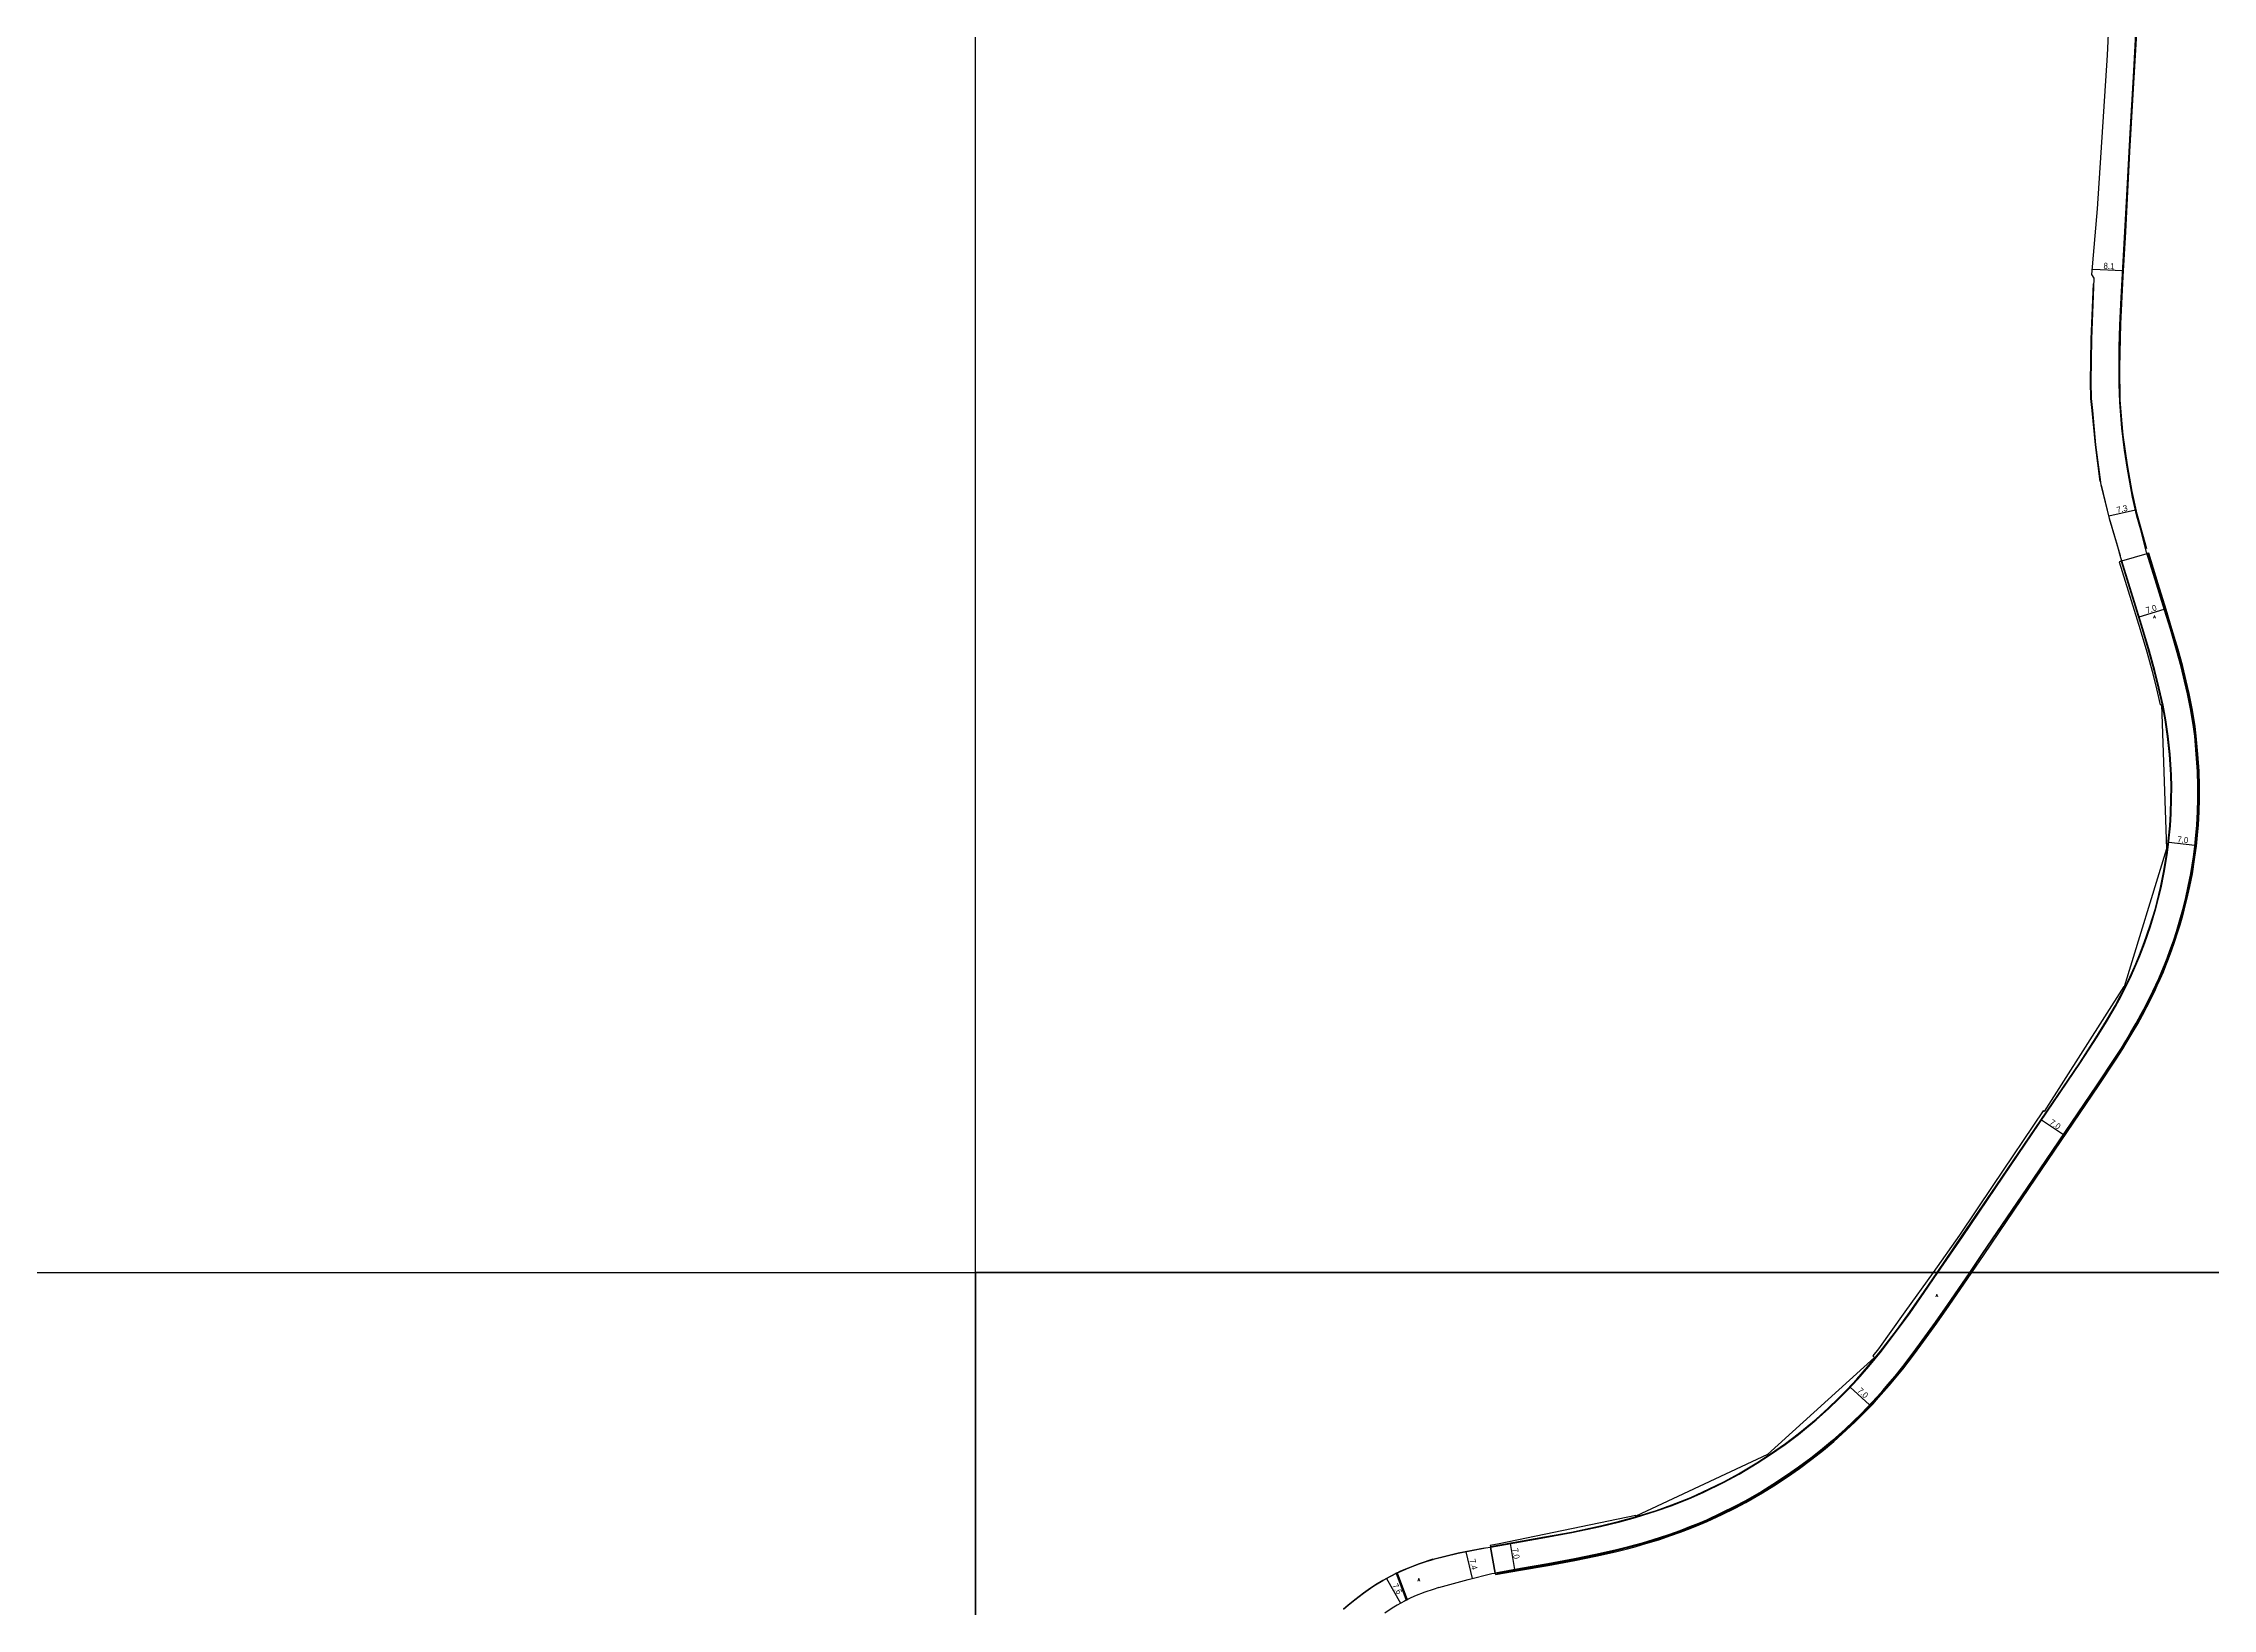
# Model space of a CAD drawing. Header units: metres. Extents: x -29069 to -12000, y -243240 to -120000.
# Drawn here: x -13848 to -13270, y -121290 to -120872 of the extents above; entities that cross this region are included whole.
import ezdxf

# ---------------------------------------------------------------- set-up
doc = ezdxf.new("R2010")
doc.units = ezdxf.units.M
doc.header["$LTSCALE"] = 2.5
for name, color, linetype in [('図郭', 7, 'Continuous'), ('幅員', 7, 'Continuous'), ('歩道・分離帯・安全施設', 7, 'Continuous'), ('舗装', 7, 'Continuous'), ('道路', 7, 'Continuous')]:
    doc.layers.add(name, color=color, linetype=linetype)
doc.styles.get("Standard").update_dxf_attribs({"font": ''})
doc.styles.add('YOKO_DECO', font='txt.shx', dxfattribs={"bigfont": 'extfont.shx'})
doc.styles.get('Standard').set_extended_font_data('@MS PGothic')

msp = doc.modelspace()

# ---------------------------------------------------------------- linework, layer by layer
at = {"layer": '図郭'}
for points in [[(-14400, -121200), (-13600, -121200), (-13600, -120600), (-14400, -120600)], [(-13600, -120600), (-12800, -120600), (-12800, -121200), (-13600, -121200)], [(-14400, -121200), (-13600, -121200), (-13600, -121800), (-14400, -121800)], [(-13600, -121200), (-12800, -121200), (-12800, -121800), (-13600, -121800)]]:
    msp.add_lwpolyline(points, close=True, dxfattribs=at)
at = {"layer": '幅員'}
for points in [[(-13302.21, -120932.51), (-13294.14, -120932.94)], [(-13297.82, -120998.34), (-13290.72, -120996.72)], [(-13289.76, -121025.22), (-13283.07, -121023.15)], [(-13281.88, -121085.29), (-13274.9, -121086.06)], [(-13315.76, -121159.34), (-13309.96, -121163.27)], [(-13361.62, -121235.35), (-13366.75, -121230.56)], [(-13469.29, -121274.46), (-13467.52, -121281.6)], [(-13457.46, -121272.31), (-13456.24, -121279.23)], [(-13490.36, -121281.57), (-13486.64, -121288.18)]]:
    msp.add_lwpolyline(points, dxfattribs=at)
at = {"layer": '歩道・分離帯・安全施設'}
for points in [[(-13287.72, -121007.06), (-13290.27, -120997.88), (-13291.61, -120991.85), (-13292.85, -120984.74), (-13294, -120976.77), (-13294.38, -120972.83), (-13294.78, -120967.39), (-13294.92, -120958.88), (-13294.66, -120947.15), (-13293.98, -120934.46), (-13293.32, -120922.59), (-13292.2, -120901.21), (-13291.25, -120884.51), (-13290.21, -120866.63)], [(-13301.99, -120936.42), (-13302.59, -120951.25), (-13302.79, -120962.61), (-13302.69, -120967), (-13302.37, -120970.25), (-13301.5, -120979.42), (-13300.19, -120989.12)], [(-13299.91, -120990.14), (-13297.72, -120999.03), (-13294.85, -121008.84)], [(-13334.87, -121200), (-13308.95, -121162.1), (-13295.57, -121142.17), (-13293.45, -121138.81), (-13291.38, -121135.37), (-13289.41, -121131.84), (-13287.56, -121128.34), (-13285.79, -121124.72), (-13284.13, -121121.06), (-13282.57, -121117.37), (-13281.15, -121113.64), (-13279.89, -121109.83), (-13278.69, -121106), (-13277.67, -121102.26), (-13276.78, -121098.19), (-13276, -121094.31), (-13275.29, -121090.36), (-13274.75, -121086.32), (-13274.54, -121084.43), (-13274.37, -121082.4), (-13274.08, -121078.37), (-13273.93, -121074.45), (-13273.91, -121070.41), (-13274.01, -121066.44), (-13274.27, -121062.35), (-13274.61, -121058.44), (-13275.13, -121054.45), (-13275.79, -121050.48), (-13276.17, -121048.51), (-13276.52, -121046.54), (-13277.26, -121043.06), (-13278.2, -121039.2), (-13279.8, -121033.39), (-13282.09, -121025.73), (-13287.42, -121008.39)], [(-13343.61, -121200), (-13336.93, -121190.2), (-13327.9, -121176.89), (-13305.61, -121144.11), (-13301.32, -121137.47), (-13298.47, -121132.86), (-13296.15, -121128.9), (-13294.71, -121126.2), (-13293.43, -121123.74), (-13292.24, -121121.27), (-13290.66, -121117.7), (-13289.67, -121115.36), (-13288.41, -121112.08), (-13286.86, -121107.74), (-13285.43, -121103), (-13284.02, -121097.38), (-13283.23, -121093.41), (-13282.46, -121088.65), (-13282.2, -121086.69), (-13281.61, -121080.93), (-13281.37, -121077.68), (-13281.27, -121073.86), (-13281.26, -121070.71), (-13281.33, -121067.28), (-13281.67, -121061.89), (-13282.18, -121057.13), (-13282.82, -121052.73), (-13283.55, -121048.8), (-13284.57, -121044.24), (-13285.75, -121039.54), (-13287.16, -121034.39), (-13288.88, -121028.62), (-13294.46, -121010.47)], [(-13462.7, -121273.07), (-13448.24, -121270.53), (-13441.1, -121269.23), (-13433.36, -121267.57), (-13428.29, -121266.33), (-13424.05, -121265.2), (-13418.44, -121263.44), (-13414.34, -121261.97), (-13409.28, -121259.99), (-13406.06, -121258.51), (-13400.47, -121255.79), (-13396.6, -121253.67), (-13391.67, -121250.74), (-13388.27, -121248.54), (-13384.04, -121245.58), (-13380.67, -121243.02), (-13375.85, -121239.12), (-13372.67, -121236.21), (-13369.92, -121233.56), (-13367.71, -121231.35), (-13364.98, -121228.42), (-13362.13, -121225.17), (-13358.68, -121220.97), (-13354.2, -121215.14), (-13351, -121210.72), (-13347.1, -121205.1), (-13343.61, -121200)], [(-13461.03, -121280.24), (-13455.17, -121279.25), (-13445.26, -121277.5), (-13439.32, -121276.37), (-13431.53, -121274.72), (-13425.71, -121273.27), (-13420.18, -121271.72), (-13416.34, -121270.5), (-13412.57, -121269.23), (-13408.81, -121267.74), (-13405.19, -121266.23), (-13401.53, -121264.59), (-13397.85, -121262.76), (-13394.43, -121260.94), (-13390.87, -121258.89), (-13387.52, -121256.82), (-13382.42, -121253.46), (-13379.23, -121251.22), (-13375.99, -121248.76), (-13372.9, -121246.22), (-13365.46, -121239.54), (-13362.66, -121236.69), (-13359.93, -121233.76), (-13357.25, -121230.77), (-13354.7, -121227.72), (-13352.17, -121224.6), (-13347.39, -121218.3), (-13334.87, -121200)], [(-13478.01, -121276.45), (-13471.29, -121274.76), (-13464.3, -121273.43)], [(-13478.01, -121276.45), (-13481.72, -121277.67), (-13487.14, -121279.81)]]:
    msp.add_lwpolyline(points, dxfattribs=at)
at = {"layer": '舗装'}
for points in [[(-13294.34, -121010.31), (-13287.63, -121008.37)], [(-13462.7, -121273.23), (-13461.42, -121280.14)]]:
    msp.add_lwpolyline(points, dxfattribs=at)
at = {"layer": '道路'}
for points in [[(-13301.74, -120934.97), (-13302.33, -120933.93), (-13300.84, -120916.47), (-13298.16, -120875.52), (-13297.55, -120862.29), (-13297.19, -120853.19), (-13297.09, -120846.41), (-13297.04, -120841.55), (-13297.39, -120835.59), (-13297.44, -120834.64), (-13297.93, -120829.3), (-13299, -120822.64), (-13303.2, -120795.99), (-13304.88, -120785.61), (-13307.17, -120771.48), (-13307.97, -120766.19)], [(-13334.91, -121200), (-13331.47, -121194.96), (-13319.53, -121177.37), (-13300.98, -121150.04), (-13296.23, -121142.88), (-13294.49, -121140.18), (-13293.31, -121138.24), (-13291.96, -121136), (-13290.52, -121133.52), (-13289.28, -121131.26), (-13288.07, -121129.01), (-13286.86, -121126.66), (-13286.09, -121125.04), (-13285.32, -121123.38), (-13284.54, -121121.67), (-13283.69, -121119.68), (-13283, -121117.99), (-13282.31, -121116.24), (-13281.56, -121114.17), (-13280.63, -121111.58), (-13279.83, -121109.11), (-13279.24, -121107.21), (-13278.72, -121105.38), (-13278.13, -121103.29), (-13277.43, -121100.52), (-13276.66, -121097.05), (-13276, -121093.7), (-13275.3, -121089.22), (-13274.93, -121086.33), (-13274.61, -121083.43), (-13274.4, -121080.76), (-13274.18, -121077.14), (-13274.08, -121073.85), (-13274.08, -121070.27), (-13274.2, -121066.45), (-13274.51, -121061.87), (-13274.95, -121057.01), (-13275.29, -121054.53), (-13276, -121050.21), (-13276.87, -121045.77), (-13277.64, -121042.38), (-13278.57, -121038.6), (-13279.8, -121034.08), (-13281.43, -121028.53), (-13282.97, -121023.47), (-13285.1, -121016.56), (-13287.75, -121007.97), (-13289.34, -121002.03), (-13290.34, -120998.41), (-13291.49, -120993.33), (-13292.89, -120985.86), (-13293.7, -120980.79), (-13294.38, -120974.96), (-13294.93, -120968), (-13295.07, -120963.17), (-13295.11, -120958.99), (-13295.08, -120953.36), (-13294.89, -120947.51), (-13294.52, -120940.09), (-13293.23, -120916.18), (-13292.12, -120896.31), (-13291.27, -120881.26), (-13290.17, -120861.37)], [(-13343.4, -121200), (-13336.89, -121190.5), (-13327.99, -121177.35), (-13314.36, -121157.28), (-13305.39, -121144.03), (-13300.96, -121137.24), (-13298.45, -121133.2), (-13296.08, -121129.08), (-13294.59, -121126.38), (-13293.36, -121123.99), (-13292.08, -121121.34), (-13290.62, -121118.09), (-13289.58, -121115.62), (-13288.24, -121112.16), (-13286.74, -121107.78), (-13285.29, -121102.98), (-13283.91, -121097.47), (-13283.08, -121093.43), (-13282.29, -121088.71), (-13282.02, -121086.62), (-13281.43, -121080.93), (-13281.2, -121077.67), (-13281.1, -121073.78), (-13281.06, -121070.65), (-13281.16, -121067.32), (-13281.5, -121061.86), (-13282, -121057.08), (-13282.66, -121052.66), (-13283.39, -121048.75), (-13284.38, -121044.23), (-13285.57, -121039.52), (-13287, -121034.36), (-13288.77, -121028.42), (-13294.34, -121010.31), (-13294.6, -121009.46), (-13295.56, -121006.22), (-13297.65, -120999), (-13299.84, -120990.12), (-13299.93, -120989.35), (-13301.27, -120979.41), (-13302.14, -120970.23), (-13302.47, -120966.99), (-13302.57, -120962.6), (-13302.37, -120951.23), (-13301.74, -120934.97)], [(-13343.4, -121200), (-13336.89, -121190.5), (-13327.99, -121177.35), (-13314.36, -121157.28), (-13305.39, -121144.03), (-13300.96, -121137.24), (-13298.45, -121133.2), (-13296.08, -121129.08), (-13294.59, -121126.38), (-13293.36, -121123.99), (-13292.08, -121121.34), (-13290.62, -121118.09), (-13289.58, -121115.62), (-13288.24, -121112.16), (-13286.74, -121107.78), (-13285.29, -121102.98), (-13283.91, -121097.47), (-13283.08, -121093.43), (-13282.29, -121088.71), (-13282.02, -121086.62), (-13281.43, -121080.93), (-13281.2, -121077.67), (-13281.1, -121073.78), (-13281.06, -121070.65), (-13281.16, -121067.32), (-13281.5, -121061.86), (-13282, -121057.08), (-13282.66, -121052.66), (-13283.39, -121048.75), (-13284.38, -121044.23), (-13285.57, -121039.52), (-13287, -121034.36), (-13288.77, -121028.42), (-13294.34, -121010.31), (-13287.63, -121008.37)], [(-13334.39, -121200), (-13331.11, -121195.2), (-13319.17, -121177.61), (-13300.62, -121150.27), (-13295.87, -121143.11), (-13294.12, -121140.4), (-13292.94, -121138.46), (-13291.58, -121136.21), (-13290.14, -121133.72), (-13288.9, -121131.46), (-13287.68, -121129.2), (-13286.47, -121126.84), (-13285.69, -121125.22), (-13284.92, -121123.55), (-13284.15, -121121.83), (-13283.28, -121119.83), (-13282.6, -121118.14), (-13281.9, -121116.38), (-13281.15, -121114.3), (-13280.22, -121111.71), (-13279.42, -121109.23), (-13278.83, -121107.32), (-13278.3, -121105.49), (-13277.71, -121103.39), (-13277.01, -121100.61), (-13276.24, -121097.12), (-13275.57, -121093.77), (-13274.87, -121089.27), (-13274.5, -121086.37), (-13274.18, -121083.45), (-13273.96, -121080.78), (-13273.75, -121077.14), (-13273.64, -121073.85), (-13273.64, -121070.25), (-13273.76, -121066.41), (-13274.08, -121061.82), (-13274.52, -121056.94), (-13274.86, -121054.45), (-13275.57, -121050.12), (-13276.44, -121045.66), (-13277.21, -121042.26), (-13278.15, -121038.47), (-13279.38, -121033.95), (-13281.02, -121028.39), (-13282.56, -121023.32), (-13284.69, -121016.42), (-13287.21, -121008.24), (-13287.63, -121008.37), (-13285.1, -121016.56), (-13282.97, -121023.47), (-13281.43, -121028.53), (-13279.8, -121034.08), (-13278.57, -121038.6), (-13277.64, -121042.38), (-13276.87, -121045.77), (-13276, -121050.21), (-13275.29, -121054.53), (-13274.95, -121057.01), (-13274.51, -121061.87), (-13274.2, -121066.45), (-13274.08, -121070.27), (-13274.08, -121073.85), (-13274.18, -121077.14), (-13274.4, -121080.76), (-13274.61, -121083.43), (-13274.93, -121086.33), (-13275.3, -121089.22), (-13276, -121093.7), (-13276.66, -121097.05), (-13277.43, -121100.52), (-13278.13, -121103.29), (-13278.72, -121105.38), (-13279.24, -121107.21), (-13279.83, -121109.11), (-13280.63, -121111.58), (-13281.56, -121114.17), (-13282.31, -121116.24), (-13283, -121117.99), (-13283.69, -121119.68), (-13284.54, -121121.67), (-13285.32, -121123.38), (-13286.09, -121125.04), (-13286.86, -121126.66), (-13288.07, -121129.01), (-13289.28, -121131.26), (-13290.52, -121133.52), (-13291.96, -121136), (-13293.31, -121138.24), (-13294.49, -121140.18), (-13296.23, -121142.88), (-13300.98, -121150.04), (-13319.53, -121177.37), (-13331.47, -121194.96), (-13334.91, -121200)], [(-13287.63, -121008.37), (-13285.1, -121016.56), (-13282.97, -121023.47), (-13281.43, -121028.53), (-13279.8, -121034.08), (-13278.57, -121038.6), (-13277.64, -121042.38), (-13276.87, -121045.77), (-13276, -121050.21), (-13275.29, -121054.53), (-13274.95, -121057.01), (-13274.51, -121061.87), (-13274.2, -121066.45), (-13274.08, -121070.27), (-13274.08, -121073.85), (-13274.18, -121077.14), (-13274.4, -121080.76), (-13274.61, -121083.43), (-13274.93, -121086.33), (-13275.3, -121089.22), (-13276, -121093.7), (-13276.66, -121097.05), (-13277.43, -121100.52), (-13278.13, -121103.29), (-13278.72, -121105.38), (-13279.24, -121107.21), (-13279.83, -121109.11), (-13280.63, -121111.58), (-13281.56, -121114.17), (-13282.31, -121116.24), (-13283, -121117.99), (-13283.69, -121119.68), (-13284.54, -121121.67), (-13285.32, -121123.38), (-13286.09, -121125.04), (-13286.86, -121126.66), (-13288.07, -121129.01), (-13289.28, -121131.26), (-13290.52, -121133.52), (-13291.96, -121136), (-13293.31, -121138.24), (-13294.49, -121140.18), (-13296.23, -121142.88), (-13300.98, -121150.04), (-13319.53, -121177.37), (-13331.47, -121194.96), (-13334.91, -121200)], [(-13295.04, -121010.53), (-13289.48, -121028.64), (-13287.7, -121034.57), (-13286.28, -121039.7), (-13285.09, -121044.4), (-13284.16, -121048.69), (-13283.8, -121048.61), (-13282.44, -121087.06), (-13293.72, -121123.83), (-13293.87, -121123.75), (-13315.1, -121157.09), (-13315.3, -121156.96), (-13328.78, -121176.81), (-13337.65, -121190.1), (-13344.7, -121200)], [(-13343.4, -121200), (-13336.89, -121190.5), (-13327.99, -121177.35), (-13314.36, -121157.28), (-13305.39, -121144.03), (-13300.96, -121137.24), (-13298.45, -121133.2), (-13296.08, -121129.08), (-13294.59, -121126.38), (-13293.36, -121123.99), (-13292.08, -121121.34), (-13290.62, -121118.09), (-13289.58, -121115.62), (-13288.24, -121112.16), (-13286.74, -121107.78), (-13285.29, -121102.98), (-13283.91, -121097.47), (-13283.08, -121093.43), (-13282.29, -121088.71), (-13282.02, -121086.62), (-13281.43, -121080.93), (-13281.2, -121077.67), (-13281.1, -121073.78), (-13281.06, -121070.65), (-13281.16, -121067.32), (-13281.5, -121061.86), (-13282, -121057.08), (-13282.66, -121052.66), (-13283.39, -121048.75), (-13284.38, -121044.23), (-13285.57, -121039.52), (-13287, -121034.36), (-13288.77, -121028.42), (-13294.34, -121010.31), (-13295.04, -121010.53)], [(-13477.96, -121276.51), (-13477.85, -121276.48), (-13471.27, -121274.84), (-13464.02, -121273.46), (-13462.7, -121273.23), (-13448.19, -121270.7), (-13440.97, -121269.35), (-13433.35, -121267.74), (-13428.2, -121266.49), (-13423.99, -121265.36), (-13418.41, -121263.59), (-13414.29, -121262.12), (-13409.21, -121260.09), (-13405.98, -121258.65), (-13400.41, -121255.93), (-13396.42, -121253.77), (-13391.58, -121250.89), (-13388.29, -121248.74), (-13384.11, -121245.86), (-13380.61, -121243.19), (-13375.9, -121239.32), (-13372.51, -121236.27), (-13369.92, -121233.79), (-13367.5, -121231.36), (-13364.78, -121228.44), (-13361.82, -121225.06), (-13358.47, -121220.97), (-13354.13, -121215.31), (-13350.83, -121210.75), (-13347.09, -121205.4), (-13343.4, -121200)], [(-13476.43, -121284.01), (-13468.64, -121281.88), (-13462.28, -121280.3), (-13461.42, -121280.14), (-13454.72, -121278.96), (-13447.39, -121277.69), (-13440.3, -121276.39), (-13434.71, -121275.25), (-13429.43, -121274.05), (-13426.22, -121273.25), (-13424.25, -121272.73), (-13422.25, -121272.17), (-13417.69, -121270.79), (-13414.97, -121269.87), (-13412.17, -121268.86), (-13409.63, -121267.87), (-13407.25, -121266.92), (-13405.1, -121266.01), (-13401.07, -121264.14), (-13397.61, -121262.44), (-13394.84, -121260.95), (-13390.38, -121258.41), (-13387.37, -121256.55), (-13383.73, -121254.14), (-13380.54, -121251.94), (-13377.25, -121249.49), (-13374.18, -121247.06), (-13371.47, -121244.79), (-13368.13, -121241.79), (-13365.86, -121239.65), (-13363.89, -121237.69), (-13362.32, -121236.08), (-13361.09, -121234.8), (-13359.52, -121233.09), (-13358.12, -121231.52), (-13356.71, -121229.85), (-13354.84, -121227.63), (-13352.77, -121225.07), (-13351.66, -121223.65), (-13349.98, -121221.44), (-13347.56, -121218.19), (-13344.01, -121213.26), (-13340.77, -121208.56), (-13334.91, -121200)], [(-13344.7, -121200), (-13352.21, -121210.55), (-13359.22, -121220.38), (-13360.77, -121222.26), (-13360.28, -121222.66), (-13388.81, -121248.59), (-13423.91, -121264.95), (-13423.96, -121264.79), (-13460.33, -121272.34), (-13462.76, -121272.85), (-13462.7, -121273.23), (-13448.19, -121270.7), (-13440.97, -121269.35), (-13433.35, -121267.74), (-13428.2, -121266.49), (-13423.99, -121265.36), (-13418.41, -121263.59), (-13414.29, -121262.12), (-13409.21, -121260.09), (-13405.97, -121258.65), (-13400.41, -121255.93), (-13396.42, -121253.77), (-13391.58, -121250.89), (-13388.29, -121248.74), (-13384.11, -121245.86), (-13380.61, -121243.19), (-13375.9, -121239.32), (-13372.51, -121236.27), (-13369.92, -121233.79), (-13367.5, -121231.36), (-13364.78, -121228.44), (-13361.82, -121225.06), (-13358.47, -121220.97), (-13354.13, -121215.31), (-13350.83, -121210.75), (-13347.09, -121205.4), (-13343.4, -121200)], [(-13334.91, -121200), (-13340.77, -121208.56), (-13344.01, -121213.26), (-13347.56, -121218.19), (-13349.98, -121221.44), (-13351.66, -121223.65), (-13352.77, -121225.07), (-13354.84, -121227.63), (-13356.71, -121229.85), (-13358.12, -121231.52), (-13359.52, -121233.09), (-13361.09, -121234.8), (-13362.32, -121236.08), (-13363.89, -121237.69), (-13365.86, -121239.65), (-13368.13, -121241.79), (-13371.47, -121244.79), (-13374.18, -121247.06), (-13377.25, -121249.49), (-13380.54, -121251.94), (-13383.73, -121254.14), (-13387.37, -121256.55), (-13390.38, -121258.41), (-13394.84, -121260.95), (-13397.61, -121262.44), (-13401.07, -121264.14), (-13405.1, -121266.01), (-13407.25, -121266.92), (-13409.63, -121267.87), (-13412.17, -121268.86), (-13414.97, -121269.87), (-13417.69, -121270.79), (-13422.25, -121272.17), (-13424.25, -121272.73), (-13426.22, -121273.25), (-13429.43, -121274.05), (-13434.71, -121275.25), (-13440.3, -121276.39), (-13447.39, -121277.69), (-13454.72, -121278.96), (-13461.42, -121280.14), (-13462.7, -121273.23), (-13448.19, -121270.7), (-13440.97, -121269.35), (-13433.35, -121267.74), (-13428.2, -121266.49), (-13423.99, -121265.36), (-13418.41, -121263.59), (-13414.29, -121262.12), (-13409.21, -121260.09), (-13405.98, -121258.65), (-13400.41, -121255.93), (-13396.42, -121253.77), (-13391.58, -121250.89), (-13388.29, -121248.74), (-13384.11, -121245.86), (-13380.61, -121243.19), (-13375.9, -121239.32), (-13372.51, -121236.27), (-13369.92, -121233.79), (-13367.5, -121231.36), (-13364.78, -121228.44), (-13361.82, -121225.06), (-13358.47, -121220.97), (-13354.13, -121215.31), (-13350.83, -121210.75), (-13347.09, -121205.4), (-13343.4, -121200)], [(-13334.91, -121200), (-13340.77, -121208.56), (-13344.01, -121213.26), (-13347.56, -121218.19), (-13349.98, -121221.44), (-13351.66, -121223.65), (-13352.77, -121225.07), (-13354.84, -121227.63), (-13356.71, -121229.85), (-13358.12, -121231.52), (-13359.52, -121233.09), (-13361.09, -121234.8), (-13362.32, -121236.08), (-13363.89, -121237.69), (-13365.86, -121239.65), (-13368.13, -121241.79), (-13371.47, -121244.79), (-13374.18, -121247.06), (-13377.25, -121249.49), (-13380.54, -121251.94), (-13383.73, -121254.14), (-13387.37, -121256.55), (-13390.38, -121258.41), (-13394.84, -121260.95), (-13397.61, -121262.44), (-13401.07, -121264.14), (-13405.1, -121266.01), (-13407.25, -121266.92), (-13409.63, -121267.87), (-13412.17, -121268.86), (-13414.97, -121269.87), (-13417.69, -121270.79), (-13422.25, -121272.17), (-13424.25, -121272.73), (-13426.22, -121273.25), (-13429.43, -121274.05), (-13434.71, -121275.25), (-13440.3, -121276.39), (-13447.39, -121277.69), (-13454.72, -121278.96), (-13461.42, -121280.14), (-13461.34, -121280.57)], [(-13461.34, -121280.57), (-13454.65, -121279.38), (-13447.32, -121278.11), (-13440.23, -121276.81), (-13434.63, -121275.67), (-13429.33, -121274.47), (-13426.11, -121273.66), (-13424.14, -121273.14), (-13422.14, -121272.58), (-13417.57, -121271.2), (-13414.84, -121270.27), (-13412.02, -121269.26), (-13409.48, -121268.27), (-13407.09, -121267.31), (-13404.93, -121266.4), (-13400.89, -121264.52), (-13397.42, -121262.82), (-13394.64, -121261.33), (-13390.16, -121258.78), (-13387.14, -121256.91), (-13383.49, -121254.49), (-13380.29, -121252.29), (-13376.99, -121249.82), (-13373.91, -121247.39), (-13371.18, -121245.12), (-13367.84, -121242.1), (-13365.56, -121239.96), (-13363.58, -121237.99), (-13362.01, -121236.37), (-13360.78, -121235.09), (-13359.2, -121233.37), (-13357.79, -121231.79), (-13356.38, -121230.13), (-13354.51, -121227.9), (-13352.43, -121225.33), (-13351.32, -121223.91), (-13349.63, -121221.7), (-13347.21, -121218.44), (-13343.66, -121213.5), (-13340.41, -121208.8), (-13334.39, -121200)], [(-13501.88, -121289.81), (-13500.63, -121288.73), (-13498.87, -121287.32), (-13496.51, -121285.47), (-13494.67, -121284.17), (-13493.29, -121283.27), (-13491.36, -121282.11), (-13489.38, -121281.04), (-13487.56, -121280.12), (-13484.87, -121287.21), (-13485.62, -121287.61), (-13487.58, -121288.71), (-13488.87, -121289.51), (-13490.87, -121290.84)], [(-13487.56, -121280.12), (-13489.38, -121281.04), (-13491.36, -121282.11), (-13493.29, -121283.27), (-13494.67, -121284.17), (-13496.51, -121285.47), (-13498.87, -121287.32), (-13500.63, -121288.73), (-13501.88, -121289.81)], [(-13487.56, -121280.12), (-13487.33, -121280.01), (-13485.84, -121279.41), (-13484.47, -121278.79), (-13481.67, -121277.72), (-13479.53, -121277.02), (-13477.96, -121276.51)], [(-13476.43, -121284.01), (-13478, -121284.52), (-13480.14, -121285.22), (-13482.94, -121286.29), (-13484.31, -121286.91), (-13484.87, -121287.21)], [(-13484.87, -121287.21), (-13485.62, -121287.61), (-13487.58, -121288.71), (-13488.87, -121289.51), (-13490.87, -121290.84)]]:
    msp.add_lwpolyline(points, dxfattribs=at)
msp.add_lwpolyline([(-13484.87, -121287.21), (-13484.65, -121287.09), (-13485.04, -121287.43), (-13487.84, -121280.12), (-13487.33, -121280.01), (-13487.56, -121280.12)], close=True, dxfattribs=at)

# ---------------------------------------------------------------- texts
at = {"layer": '幅員'}
for s, rotation, p in [('8.1', 356.91728, (-13299.29, -120932.42)), ('7.3', 12.78826, (-13295.56, -120997.57)), ('7.0', 17.1475, (-13287.71, -121024.32)), ('7.0', 353.76759, (-13279.64, -121085.29)), ('7.0', 325.83403, (-13313.78, -121160.38)), ('7.0', 317, (-13365.01, -121231.72)), ('7.0', 280, (-13456.94, -121273.63)), ('7.4', 284, (-13468.33, -121276.6)), ('7.6', 299, (-13488.93, -121283.47))]:
    msp.add_text(s, height=1.6, rotation=rotation, dxfattribs=at).set_placement(p)
at = {"layer": '舗装', "style": 'YOKO_DECO'}
for p in [(-13285.96, -121025.59, 13.38), (-13343.96, -121206.51, 13.37), (-13482.08, -121282.3, 13.94)]:
    msp.add_text('A', height=0.75, dxfattribs=at).set_placement(p)

doc.saveas('drawing.dxf')
